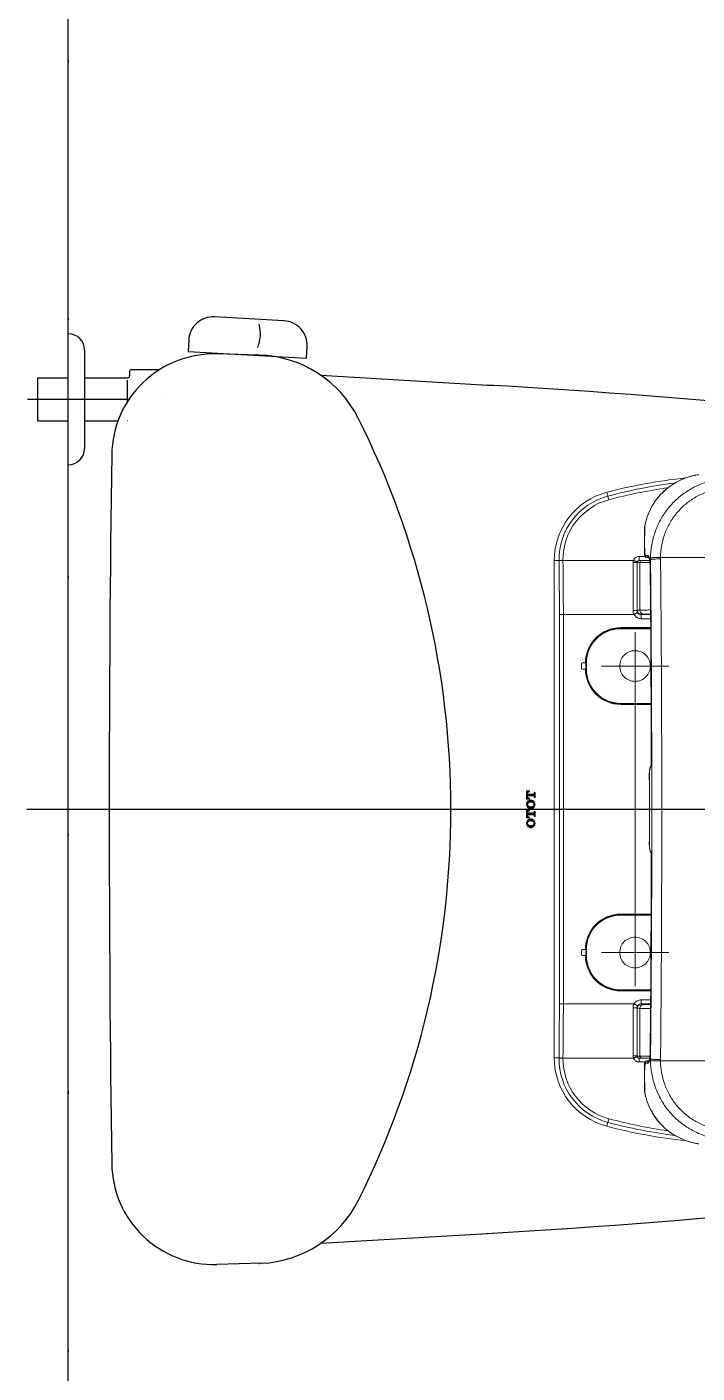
# Model space of a CAD drawing. Header units: millimetres. Extents: x 98197 to 106565, y 53890 to 60222.
# Drawn here: x 99237.6 to 99270.4, y 55486 to 55551.8 of the extents above; entities that cross this region are included whole.
import ezdxf

# ---------------------------------------------------------------- set-up
doc = ezdxf.new("R2010")
doc.units = ezdxf.units.MM
doc.header["$LTSCALE"] = 50
doc.header["$MEASUREMENT"] = 0
for name, pattern in [('CENTER', [2, 1.25, -0.25, 0.25, -0.25]), ('DOT', [0.25, 0, -0.25]), ('HIDDEN', [0.375, 0.25, -0.125])]:
    doc.linetypes.add(name, pattern=pattern)
doc.layers.get('0').update_dxf_attribs({"color": 8, "linetype": 'CONTINUOUS'})
doc.layers.add('00', color=7, linetype='DOT')

msp = doc.modelspace()

# ---------------------------------------------------------------- linework, layer by layer
for p, q in [((99239.654, 55390.566), (99239.654, 55600.566)), ((99239.654, 55489.299), (99239.654, 55540.279)), ((99240.454, 55536.002), (99240.454, 55531.202)), ((99248.971, 55535.76), (99246.909, 55535.814)), ((99248.971, 55535.76), (99246.909, 55535.814)), ((99248.971, 55535.76), (99246.909, 55535.814)), ((99242.754, 55535.052), (99244.121, 55535.052)), ((99238.154, 55534.652), (99238.154, 55532.552)), ((99238.154, 55534.652), (99239.654, 55534.652)), ((99240.454, 55534.652), (99242.554, 55534.652)), ((99242.554, 55533.492), (99242.554, 55534.535)), ((99242.654, 55534.952), (99242.654, 55534.752)), ((99251.994, 55534.778), (99260.426, 55534.281)), ((99237.654, 55533.602), (99242.626, 55533.602)), ((99244.154, 55533.602), (99244.154, 55533.602)), ((99244.154, 55533.602), (99244.154, 55533.602)), ((99244.154, 55533.602), (99244.154, 55533.602)), ((99244.154, 55533.602), (99244.154, 55533.602)), ((99244.154, 55533.602), (99244.154, 55533.602)), ((99244.154, 55533.602), (99244.154, 55533.602)), ((99238.154, 55532.552), (99239.654, 55532.552)), ((99240.454, 55532.552), (99242.089, 55532.552)), ((99237.633, 55513.566), (99315.854, 55513.566)), ((99251.995, 55492.355), (99260.426, 55492.852)), ((99249.09, 55491.377), (99246.909, 55491.318))]:
    msp.add_line(p, q)
at = {"lineweight": 13}
for p, q in [((99270.367, 55529.902), (99270.457, 55529.916)), ((99266.023, 55528.867), (99265.973, 55529.057)), ((99269.229, 55529.462), (99269.268, 55529.486)), ((99269.304, 55529.51), (99269.265, 55529.505)), ((99269.268, 55529.485), (99269.268, 55529.486)), ((99269.304, 55529.508), (99269.349, 55529.534)), ((99269.305, 55529.507), (99269.304, 55529.508)), ((99267.819, 55527.252), (99267.824, 55527.33)), ((99267.819, 55527.253), (99267.819, 55527.238)), ((99267.819, 55527.238), (99267.819, 55525.966)), ((99267.825, 55527.105), (99267.826, 55527.188)), ((99267.826, 55527.253), (99267.826, 55527.27)), ((99267.826, 55527.239), (99267.826, 55527.253)), ((99267.826, 55527.188), (99267.826, 55527.239)), ((99267.822, 55526.48), (99267.823, 55526.575)), ((99267.822, 55526.467), (99267.822, 55526.48)), ((99267.554, 55525.917), (99267.833, 55525.917)), ((99267.554, 55525.917), (99267.554, 55525.726)), ((99267.819, 55525.966), (99267.849, 55525.966)), ((99267.95, 55525.969), (99267.85, 55525.968)), ((99267.919, 55525.866), (99268.036, 55525.866)), ((99267.98, 55525.969), (99267.95, 55525.969)), ((99268.028, 55525.885), (99268.027, 55525.887)), ((99268.059, 55525.781), (99268.058, 55525.786)), ((99268.105, 55525.777), (99268.111, 55525.773)), ((99268.111, 55525.782), (99268.111, 55525.773)), ((99268.111, 55525.773), (99268.115, 55525.396)), ((99271.389, 55525.866), (99268.599, 55525.866)), ((99268.599, 55525.866), (99268.6, 55525.8)), ((99263.404, 55501.411), (99263.404, 55525.721)), ((99263.639, 55525.721), (99263.404, 55525.721)), ((99263.639, 55525.717), (99263.639, 55525.721)), ((99263.832, 55525.732), (99263.832, 55525.726)), ((99263.832, 55525.726), (99267.275, 55525.726)), ((99267.254, 55523.277), (99267.254, 55525.617)), ((99268.08, 55525.626), (99267.454, 55525.626)), ((99267.454, 55523.278), (99267.454, 55525.626)), ((99267.463, 55525.626), (99267.463, 55523.294)), ((99268.068, 55525.726), (99267.554, 55525.726)), ((99267.59, 55523.3), (99267.59, 55525.626)), ((99268.077, 55525.659), (99268.072, 55525.704)), ((99267.354, 55522.216), (99267.354, 55504.917)), ((99265.714, 55520.566), (99269.013, 55520.566)), ((99265.714, 55506.566), (99269.013, 55506.566))]:
    msp.add_line(p, q, dxfattribs=at)
at = {"lineweight": 13, "ltscale": 0.3}
for p, q in [((99267.309, 55523.076), (99267.482, 55523.177)), ((99267.463, 55523.294), (99267.59, 55523.3)), ((99267.966, 55523.303), (99267.909, 55523.303)), ((99268.025, 55523.304), (99267.966, 55523.303)), ((99268.111, 55523.304), (99268.025, 55523.304)), ((99263.657, 55504.056), (99263.657, 55523.076)), ((99267.309, 55523.076), (99263.657, 55523.076)), ((99263.85, 55523.076), (99263.85, 55504.056)), ((99267.654, 55523.093), (99267.654, 55522.878)), ((99267.654, 55523.078), (99268.113, 55523.078)), ((99268.114, 55522.878), (99267.654, 55522.878)), ((99267.66, 55523.094), (99267.787, 55523.1)), ((99268.054, 55522.441), (99266.654, 55522.441)), ((99266.654, 55522.421), (99268.054, 55522.421)), ((99266.654, 55522.421), (99266.654, 55522.391)), ((99268.054, 55522.391), (99266.654, 55522.391)), ((99268.054, 55522.391), (99268.054, 55522.421)), ((99264.729, 55520.466), (99264.729, 55520.666)), ((99264.779, 55520.716), (99264.929, 55520.716)), ((99264.949, 55520.716), (99264.949, 55520.416)), ((99264.979, 55520.716), (99264.949, 55520.716)), ((99264.979, 55520.716), (99264.979, 55520.416)), ((99264.929, 55520.416), (99264.779, 55520.416)), ((99264.949, 55520.416), (99264.979, 55520.416)), ((99266.654, 55518.741), (99268.054, 55518.741)), ((99266.654, 55518.741), (99266.654, 55518.711)), ((99266.654, 55518.711), (99268.054, 55518.711)), ((99266.654, 55518.691), (99268.054, 55518.691)), ((99268.054, 55518.711), (99268.054, 55518.741)), ((99268.091, 55515.575), (99268.126, 55515.648)), ((99268.095, 55515.61), (99268.099, 55515.62)), ((99268.134, 55515.692), (99268.099, 55515.619)), ((99268.134, 55515.692), (99268.133, 55515.691)), ((99268.145, 55515.757), (99268.146, 55515.768)), ((99268.148, 55515.813), (99268.148, 55515.835)), ((99268.171, 55515.836), (99268.171, 55515.768)), ((99268.171, 55515.768), (99268.171, 55515.692)), ((99268.171, 55515.692), (99268.172, 55515.619)), ((99268.053, 55514.328), (99268.053, 55514.753)), ((99268.053, 55513.903), (99268.053, 55514.328)), ((99268.053, 55513.443), (99268.053, 55513.903)), ((99268.053, 55513.566), (99268.055, 55513.566)), ((99268.053, 55513.017), (99268.053, 55513.443)), ((99268.173, 55513.566), (99268.66, 55513.566)), ((99268.053, 55512.592), (99268.053, 55513.017)), ((99268.052, 55511.838), (99268.053, 55512.167)), ((99268.053, 55512.167), (99268.053, 55512.592)), ((99268.126, 55511.485), (99268.091, 55511.558)), ((99268.134, 55511.441), (99268.099, 55511.514)), ((99268.136, 55511.435), (99268.134, 55511.439)), ((99268.137, 55511.428), (99268.136, 55511.435)), ((99268.172, 55511.514), (99268.171, 55511.441)), ((99268.171, 55511.441), (99268.171, 55511.364)), ((99268.171, 55511.364), (99268.171, 55511.297)), ((99268.054, 55508.441), (99266.654, 55508.441)), ((99266.654, 55508.421), (99268.054, 55508.421)), ((99266.654, 55508.421), (99266.654, 55508.391)), ((99268.054, 55508.391), (99266.654, 55508.391)), ((99268.054, 55508.391), (99268.054, 55508.421)), ((99264.779, 55506.716), (99264.929, 55506.716)), ((99264.949, 55506.716), (99264.949, 55506.416)), ((99264.979, 55506.716), (99264.949, 55506.716)), ((99264.979, 55506.716), (99264.979, 55506.416)), ((99264.729, 55506.466), (99264.729, 55506.666)), ((99264.929, 55506.416), (99264.779, 55506.416)), ((99264.949, 55506.416), (99264.979, 55506.416)), ((99266.654, 55504.741), (99268.054, 55504.741)), ((99266.654, 55504.741), (99266.654, 55504.711)), ((99266.654, 55504.711), (99268.054, 55504.711)), ((99268.054, 55504.711), (99268.054, 55504.741)), ((99263.657, 55504.056), (99267.309, 55504.056)), ((99266.654, 55504.691), (99268.054, 55504.691)), ((99267.482, 55503.956), (99267.309, 55504.056)), ((99267.654, 55504.255), (99268.114, 55504.255)), ((99267.654, 55504.255), (99267.654, 55504.039)), ((99268.113, 55504.055), (99267.654, 55504.055)), ((99267.254, 55501.516), (99267.254, 55503.855)), ((99267.454, 55503.855), (99267.454, 55501.506)), ((99267.59, 55503.832), (99267.463, 55503.839)), ((99267.463, 55503.839), (99267.463, 55501.506)), ((99267.59, 55501.506), (99267.59, 55503.832)), ((99267.787, 55504.032), (99267.66, 55504.039)), ((99267.909, 55503.829), (99267.966, 55503.829)), ((99267.966, 55503.829), (99268.025, 55503.829)), ((99268.025, 55503.829), (99268.111, 55503.829)), ((99263.639, 55501.411), (99263.639, 55501.416)), ((99267.454, 55501.506), (99268.08, 55501.506)), ((99268.065, 55501.388), (99268.072, 55501.429)), ((99268.072, 55501.429), (99268.077, 55501.474)), ((99268.115, 55501.737), (99268.111, 55501.359)), ((99263.404, 55501.411), (99263.639, 55501.411)), ((99263.832, 55501.406), (99263.832, 55501.401)), ((99267.275, 55501.406), (99263.832, 55501.406)), ((99267.554, 55501.406), (99268.068, 55501.406)), ((99267.554, 55501.406), (99267.554, 55501.216)), ((99267.833, 55501.216), (99267.554, 55501.216)), ((99267.849, 55501.166), (99267.819, 55501.166)), ((99267.819, 55499.894), (99267.819, 55501.166)), ((99267.85, 55501.165), (99267.951, 55501.164)), ((99268.036, 55501.266), (99267.919, 55501.266)), ((99267.95, 55501.164), (99267.98, 55501.163)), ((99268.053, 55501.326), (99268.058, 55501.347)), ((99268.063, 55501.33), (99268.057, 55501.327)), ((99268.058, 55501.347), (99268.059, 55501.352)), ((99268.059, 55501.352), (99268.065, 55501.388)), ((99268.112, 55501.292), (99268.112, 55501.283)), ((99268.6, 55501.333), (99268.599, 55501.266)), ((99271.389, 55501.266), (99268.599, 55501.266)), ((99267.823, 55500.558), (99267.822, 55500.652)), ((99267.819, 55499.894), (99267.819, 55499.88)), ((99267.824, 55499.801), (99267.819, 55499.88)), ((99267.826, 55499.945), (99267.825, 55500.028)), ((99267.826, 55499.88), (99267.826, 55499.945)), ((99267.826, 55499.863), (99267.826, 55499.88)), ((99265.973, 55498.076), (99266.023, 55498.265)), ((99269.268, 55497.647), (99269.229, 55497.67)), ((99269.265, 55497.628), (99269.304, 55497.623)), ((99269.268, 55497.647), (99269.268, 55497.648)), ((99269.304, 55497.625), (99269.305, 55497.626)), ((99269.349, 55497.599), (99269.304, 55497.625)), ((99270.457, 55497.216), (99270.367, 55497.231))]:
    msp.add_line(p, q, dxfattribs=at)
at = {"linetype": 'CENTER', "lineweight": 13}
for p, q in [((99267.354, 55522.166), (99267.354, 55518.966)), ((99265.754, 55520.566), (99268.954, 55520.566)), ((99265.754, 55506.566), (99268.954, 55506.566))]:
    msp.add_line(p, q, dxfattribs=at)
at = {"linetype": 'ByBlock', "lineweight": 0}
for p, q in [((99262.054, 55514.466), (99262.054, 55514.064)), ((99262.054, 55514.466), (99262.2, 55514.466)), ((99262.134, 55514.466), (99262.054, 55514.387)), ((99262.06, 55514.466), (99262.054, 55514.46)), ((99262.103, 55514.362), (99262.054, 55514.313)), ((99262.126, 55514.311), (99262.054, 55514.239)), ((99262.101, 55514.212), (99262.054, 55514.166)), ((99262.111, 55514.149), (99262.054, 55514.092)), ((99262.2, 55514.064), (99262.054, 55514.064)), ((99262.191, 55514.009), (99262.069, 55513.886)), ((99262.15, 55514.115), (99262.1, 55514.064)), ((99262.101, 55514.345), (99262.101, 55514.311)), ((99262.101, 55514.311), (99262.389, 55514.311)), ((99262.101, 55514.22), (99262.101, 55514.186)), ((99262.101, 55514.22), (99262.389, 55514.22)), ((99262.199, 55514.311), (99262.108, 55514.22)), ((99262.276, 55514.02), (99262.144, 55513.888)), ((99262.2, 55514.459), (99262.16, 55514.419)), ((99262.2, 55514.091), (99262.174, 55514.064)), ((99262.179, 55514.421), (99262.2, 55514.421)), ((99262.2, 55514.11), (99262.179, 55514.11)), ((99262.272, 55514.311), (99262.181, 55514.22)), ((99262.2, 55514.466), (99262.2, 55514.421)), ((99262.2, 55514.11), (99262.2, 55514.064)), ((99262.335, 55514.006), (99262.245, 55513.916)), ((99262.346, 55514.311), (99262.255, 55514.22)), ((99262.382, 55513.979), (99262.314, 55513.911)), ((99262.465, 55514.357), (99262.328, 55514.22)), ((99262.419, 55513.943), (99262.368, 55513.892)), ((99262.4, 55514.313), (99262.389, 55514.311)), ((99262.389, 55514.22), (99262.4, 55514.218)), ((99262.465, 55514.283), (99262.399, 55514.218)), ((99262.41, 55514.319), (99262.4, 55514.313)), ((99262.4, 55514.218), (99262.41, 55514.211)), ((99262.416, 55514.329), (99262.41, 55514.319)), ((99262.41, 55514.211), (99262.416, 55514.202)), ((99262.418, 55514.339), (99262.416, 55514.329)), ((99262.416, 55514.202), (99262.418, 55514.191)), ((99262.418, 55514.388), (99262.465, 55514.388)), ((99262.418, 55514.388), (99262.418, 55514.339)), ((99262.422, 55514.388), (99262.418, 55514.384)), ((99262.465, 55514.21), (99262.418, 55514.163)), ((99262.418, 55514.191), (99262.418, 55514.143)), ((99262.465, 55514.143), (99262.418, 55514.143)), ((99262.465, 55514.388), (99262.465, 55514.143)), ((99262.054, 55513.543), (99262.054, 55513.141)), ((99262.054, 55513.543), (99262.2, 55513.543)), ((99262.094, 55513.543), (99262.054, 55513.503)), ((99262.167, 55513.543), (99262.054, 55513.429)), ((99262.101, 55513.402), (99262.054, 55513.355)), ((99262.16, 55513.387), (99262.054, 55513.282)), ((99262.101, 55513.255), (99262.054, 55513.208)), ((99262.118, 55513.862), (99262.055, 55513.798)), ((99262.105, 55513.774), (99262.065, 55513.734)), ((99262.133, 55513.729), (99262.088, 55513.683)), ((99262.101, 55513.422), (99262.101, 55513.387)), ((99262.101, 55513.387), (99262.389, 55513.387)), ((99262.101, 55513.296), (99262.101, 55513.262)), ((99262.101, 55513.296), (99262.389, 55513.296)), ((99262.18, 55513.703), (99262.12, 55513.642)), ((99262.233, 55513.387), (99262.142, 55513.296)), ((99262.243, 55513.692), (99262.163, 55513.611)), ((99262.179, 55513.498), (99262.2, 55513.498)), ((99262.2, 55513.502), (99262.196, 55513.498)), ((99262.2, 55513.543), (99262.2, 55513.498)), ((99262.306, 55513.387), (99262.215, 55513.296)), ((99262.322, 55513.698), (99262.216, 55513.591)), ((99262.462, 55513.765), (99262.286, 55513.588)), ((99262.379, 55513.387), (99262.288, 55513.296)), ((99262.465, 55513.4), (99262.362, 55513.296)), ((99262.4, 55513.39), (99262.389, 55513.387)), ((99262.389, 55513.296), (99262.4, 55513.294)), ((99262.41, 55513.396), (99262.4, 55513.39)), ((99262.4, 55513.294), (99262.41, 55513.288)), ((99262.446, 55513.896), (99262.405, 55513.855)), ((99262.416, 55513.405), (99262.41, 55513.396)), ((99262.41, 55513.288), (99262.416, 55513.279)), ((99262.418, 55513.416), (99262.416, 55513.405)), ((99262.465, 55513.326), (99262.416, 55513.277)), ((99262.416, 55513.279), (99262.418, 55513.268)), ((99262.462, 55513.839), (99262.418, 55513.794)), ((99262.42, 55513.464), (99262.418, 55513.463)), ((99262.418, 55513.464), (99262.465, 55513.464)), ((99262.418, 55513.464), (99262.418, 55513.416)), ((99262.456, 55513.464), (99262.418, 55513.427)), ((99262.418, 55513.268), (99262.418, 55513.219)), ((99262.448, 55513.714), (99262.445, 55513.712)), ((99262.465, 55513.464), (99262.465, 55513.219)), ((99262.2, 55513.141), (99262.054, 55513.141)), ((99262.235, 55513.095), (99262.057, 55512.916)), ((99262.101, 55512.887), (99262.057, 55512.843)), ((99262.126, 55513.206), (99262.061, 55513.141)), ((99262.115, 55512.827), (99262.074, 55512.786)), ((99262.152, 55512.791), (99262.101, 55512.74)), ((99262.179, 55513.186), (99262.134, 55513.141)), ((99262.207, 55512.773), (99262.138, 55512.703)), ((99262.2, 55513.186), (99262.179, 55513.186)), ((99262.276, 55512.768), (99262.186, 55512.677)), ((99262.2, 55513.186), (99262.2, 55513.141)), ((99262.305, 55513.092), (99262.2, 55512.986)), ((99262.243, 55513.097), (99262.242, 55513.095)), ((99262.386, 55512.805), (99262.246, 55512.664)), ((99262.358, 55513.071), (99262.279, 55512.992)), ((99262.449, 55512.794), (99262.331, 55512.676)), ((99262.4, 55513.04), (99262.34, 55512.98)), ((99262.432, 55512.999), (99262.388, 55512.954)), ((99262.465, 55512.884), (99262.392, 55512.811)), ((99262.455, 55512.948), (99262.415, 55512.907)), ((99262.465, 55513.219), (99262.418, 55513.219)), ((99262.465, 55513.252), (99262.432, 55513.219))]:
    msp.add_line(p, q, dxfattribs=at)
msp.add_lwpolyline([(99250.197, 55537.436), (99246.805, 55537.629, 0.414214), (99245.539, 55536.499), (99245.507, 55535.937), (99251.295, 55535.608), (99251.327, 55536.17, 0.414214)], format="xyb", close=True)
at = {"lineweight": 13}
for points in [[(99269.349, 55529.534), (99269.47, 55529.599), (99269.592, 55529.658), (99269.712, 55529.71), (99269.831, 55529.757), (99269.947, 55529.797), (99270.059, 55529.831), (99270.167, 55529.86), (99270.27, 55529.883), (99270.367, 55529.902)], [(99267.824, 55527.33), (99267.835, 55527.42), (99267.853, 55527.519), (99267.877, 55527.624), (99267.908, 55527.736), (99267.945, 55527.853), (99267.991, 55527.976), (99268.044, 55528.103), (99268.107, 55528.235), (99268.18, 55528.372), (99268.264, 55528.51), (99268.359, 55528.65), (99268.466, 55528.79), (99268.582, 55528.924), (99268.707, 55529.053), (99268.839, 55529.175), (99268.972, 55529.283), (99269.102, 55529.378), (99269.229, 55529.462)], [(99269.267, 55529.486), (99269.28, 55529.493), (99269.292, 55529.5), (99269.304, 55529.508)], [(99268.039, 55525.858), (99268.035, 55525.869), (99268.031, 55525.878), (99268.028, 55525.885)], [(99268.048, 55525.827), (99268.043, 55525.843), (99268.039, 55525.858)], [(99268.058, 55525.786), (99268.053, 55525.807), (99268.048, 55525.827)], [(99268.072, 55525.704), (99268.065, 55525.744), (99268.059, 55525.781)], [(99268.092, 55525.396), (99268.091, 55525.455), (99268.089, 55525.509), (99268.086, 55525.561), (99268.082, 55525.612), (99268.077, 55525.659)], [(99268.148, 55515.835), (99268.146, 55516.822), (99268.143, 55517.905), (99268.138, 55518.989), (99268.133, 55520.072), (99268.126, 55521.155), (99268.119, 55522.237), (99268.111, 55523.32), (99268.102, 55524.402), (99268.092, 55525.396)]]:
    msp.add_lwpolyline(points, dxfattribs=at)
at = {"lineweight": 13, "ltscale": 0.3}
for points in [[(99268.052, 55515.294), (99268.052, 55515.324), (99268.054, 55515.362), (99268.055, 55515.398), (99268.058, 55515.432)], [(99268.053, 55514.753), (99268.052, 55515.179), (99268.052, 55515.294)], [(99268.058, 55515.432), (99268.061, 55515.464), (99268.065, 55515.494), (99268.07, 55515.522)], [(99268.07, 55515.522), (99268.075, 55515.547), (99268.081, 55515.57), (99268.087, 55515.591), (99268.095, 55515.61)], [(99268.133, 55515.691), (99268.134, 55515.692), (99268.135, 55515.695), (99268.136, 55515.7), (99268.138, 55515.706)], [(99268.138, 55515.706), (99268.139, 55515.714), (99268.141, 55515.723), (99268.142, 55515.733), (99268.144, 55515.744), (99268.145, 55515.757)], [(99268.146, 55515.768), (99268.146, 55515.771), (99268.147, 55515.792), (99268.148, 55515.813)], [(99268.058, 55511.701), (99268.055, 55511.735), (99268.054, 55511.771), (99268.052, 55511.808), (99268.052, 55511.838)], [(99268.07, 55511.611), (99268.065, 55511.638), (99268.061, 55511.668), (99268.058, 55511.701)], [(99268.099, 55511.513), (99268.095, 55511.522), (99268.087, 55511.542), (99268.081, 55511.563), (99268.075, 55511.586), (99268.07, 55511.611)], [(99268.092, 55501.737), (99268.102, 55502.73), (99268.111, 55503.813), (99268.119, 55504.895), (99268.126, 55505.978), (99268.133, 55507.061), (99268.138, 55508.144), (99268.143, 55509.227), (99268.146, 55510.311), (99268.148, 55511.297)], [(99268.134, 55511.439), (99268.134, 55511.44), (99268.134, 55511.442), (99268.134, 55511.442)], [(99268.146, 55511.364), (99268.144, 55511.381), (99268.143, 55511.396), (99268.141, 55511.408), (99268.139, 55511.419), (99268.137, 55511.428)], [(99268.148, 55511.297), (99268.148, 55511.32), (99268.147, 55511.341), (99268.146, 55511.362), (99268.146, 55511.364)], [(99268.077, 55501.474), (99268.082, 55501.521), (99268.086, 55501.571), (99268.089, 55501.624), (99268.091, 55501.678), (99268.092, 55501.737)], [(99268.029, 55501.247), (99268.028, 55501.247), (99268.026, 55501.244), (99268.026, 55501.245), (99268.029, 55501.249), (99268.031, 55501.255), (99268.035, 55501.264), (99268.039, 55501.276), (99268.044, 55501.29), (99268.048, 55501.307), (99268.053, 55501.326)], [(99269.229, 55497.67), (99269.103, 55497.754), (99268.973, 55497.848), (99268.841, 55497.956), (99268.709, 55498.077), (99268.585, 55498.206), (99268.469, 55498.339), (99268.362, 55498.479), (99268.267, 55498.618), (99268.183, 55498.756), (99268.11, 55498.892), (99268.047, 55499.024), (99267.993, 55499.151), (99267.947, 55499.274), (99267.909, 55499.392), (99267.878, 55499.504), (99267.854, 55499.61), (99267.836, 55499.71), (99267.824, 55499.801)], [(99269.304, 55497.625), (99269.292, 55497.632), (99269.28, 55497.64), (99269.268, 55497.647)], [(99270.367, 55497.231), (99270.27, 55497.25), (99270.167, 55497.273), (99270.059, 55497.302), (99269.947, 55497.336), (99269.831, 55497.376), (99269.712, 55497.422), (99269.592, 55497.475), (99269.47, 55497.534), (99269.349, 55497.599)]]:
    msp.add_lwpolyline(points, dxfattribs=at)
at = {"linetype": 'HIDDEN', "lineweight": 0, "ltscale": 30}
for centre in [(99267.354, 55520.566), (99267.354, 55506.566)]:
    msp.add_circle(centre, 0.75, dxfattribs=at)
for centre, radius, start, end in [((99239.654, 55536.002), 0.8, 0, 90), ((99246.778, 55530.816), 5, 88.49365, 179.17981), ((99248.823, 55530.162), 5.6, 26.65007, 88.49365), ((99242.754, 55534.952), 0.1, 90, 180), ((99242.554, 55534.752), 0.1, 270, 0), ((99236.879, 55134.974), 400, 82.06643, 86.67009), ((99242.554, 55532.452), 0.1, 81.48261, 90), ((99215.759, 55513.568), 42.595, 0.00528, 26.65079), ((99239.654, 55531.202), 0.8, 270, 0), ((100451.715, 55513.566), 1210.061, 179.179806, 180.820187), ((99215.721, 55513.552), 42.633, 333.39837, 0.02679), ((99246.778, 55496.317), 5, 180.82019, 271.50635), ((99246.778, 55496.317), 5, 180.82019, 271.50635), ((99246.778, 55496.317), 5, 180.82019, 271.50635), ((99236.879, 55892.158), 400, 273.32991, 278.1298), ((99248.814, 55497.004), 5.634, 272.80728, 333.17151), ((99248.806, 55497.027), 5.656, 271.66448, 271.91596), ((99248.806, 55497.027), 5.656, 271.66448, 271.91596), ((99248.806, 55497.027), 5.656, 271.66448, 271.91596)]:
    msp.add_arc(centre, radius, start, end)
at = {"lineweight": 13}
for centre, radius, start, end in [((99272.359, 55504.886), 25, 95.79983, 104.8004), ((99270.826, 55527.297), 2.645, 97.83396, 99.57956), ((99266.854, 55525.721), 3.45, 104.8004, 180), ((99272.359, 55505.211), 24.491, 97.25794, 104.99392), ((99272.359, 55505.221), 24.297, 98.02709, 104.99549), ((99271.35, 55526.037), 4.028, 120.52325, 121.12794), ((99266.854, 55525.761), 3.216, 104.98576, 180.70992), ((99266.854, 55525.771), 3.022, 104.99734, 180.74782), ((99268.542, 55527.236), 0.723, 177.39099, 178.71589), ((99469.034, 55525.786), 201.213, 179.62457, 179.77536), ((99272.024, 55526.468), 4.205, 180.01395, 185.31428), ((99272.326, 55526.466), 4.504, 179.98471, 181.25319), ((99267.919, 55525.966), 0.1, 180, 270), ((99272.403, 55526.469), 4.581, 181.26418, 184.835), ((99272.21, 55526.483), 4.392, 185.2816, 186.75675), ((99272.476, 55526.474), 4.654, 184.82453, 185.53435), ((99272.48, 55526.474), 4.658, 185.53432, 186.24556), ((99268.082, 55525.966), 0.102, 178.34454, 194.74308), ((99268.082, 55525.966), 0.102, 194.76442, 210.50163), ((99266.843, 55525.556), 1.24, 11.62941, 13.21115), ((99266.346, 55522.892), 3.379, 58.61717, 59.56813), ((99266.872, 55525.563), 1.21, 10.64289, 11.58607), ((99272.145, 55525.798), 4.034, 179.27519, 180.23443), ((98029.245, 55513.572), 1239.415, 359.999718, 0.565246), ((99063.407, 55523.079), 200.25, 359.99919, 0.75462), ((99061.525, 55523.077), 202.325, 359.99994, 0.7504), ((99267.554, 55525.626), 0.1, 90, 180), ((98059.547, 55513.57), 1208.605, 0.107408, 0.560671), ((98064.644, 55513.572), 1203.529, 0.107753, 0.5629)]:
    msp.add_arc(centre, radius, start, end, dxfattribs=at)
at = {"lineweight": 13, "ltscale": 0.3}
for centre, radius, start, end in [((99267.652, 55523.277), 0.397, 180.0074, 210.38796), ((99267.653, 55523.293), 0.198, 180.00767, 184.43275), ((99267.655, 55523.278), 0.201, 180.04452, 196.7805), ((99267.654, 55523.293), 0.2, 184.39255, 269.99977), ((99267.655, 55523.278), 0.201, 196.8496, 210.26342), ((99267.654, 55523.278), 0.2, 210.28548, 250.09415), ((99266.654, 55520.716), 1.725, 90, 180), ((99266.654, 55520.716), 1.705, 90, 180), ((99266.654, 55520.716), 1.675, 90, 180), ((99268.054, 55520.716), 1.725, 87.88337, 90), ((99268.054, 55520.716), 1.705, 87.86282, 90), ((99268.054, 55520.716), 1.675, 87.81542, 90), ((99264.779, 55520.666), 0.05, 90, 180), ((99264.779, 55520.466), 0.05, 180, 270), ((99266.654, 55520.416), 1.725, 180, 270), ((99266.654, 55520.416), 1.705, 180, 270), ((99266.654, 55520.416), 1.675, 180, 270), ((99268.054, 55520.416), 1.675, 270, 272.90537), ((99268.054, 55520.416), 1.705, 270, 272.8579), ((99268.054, 55520.416), 1.725, 270, 272.8357), ((99267.282, 55515.826), 0.867, 355.68592, 356.17673), ((98035.107, 55513.531), 1233.553, 359.433411, 0.001625), ((98060.299, 55513.558), 1207.853, 359.439188, 359.892733), ((98063.914, 55513.565), 1204.26, 359.437238, 359.892109), ((99268.208, 55511.477), 0.0827, 200.46087, 205.70743), ((99267.341, 55511.31), 0.809, 4.35946, 5.53837), ((99267.113, 55511.299), 1.037, 359.9088, 0.37856), ((99266.654, 55506.716), 1.725, 90, 180), ((99266.654, 55506.716), 1.705, 90, 180), ((99266.654, 55506.716), 1.675, 90, 180), ((99268.054, 55506.716), 1.725, 87.1643, 90), ((99268.054, 55506.716), 1.705, 87.1421, 90), ((99268.054, 55506.716), 1.675, 87.09463, 90), ((99264.779, 55506.666), 0.05, 90, 180), ((99264.779, 55506.466), 0.05, 180, 270), ((99266.654, 55506.416), 1.725, 180, 270), ((99266.654, 55506.416), 1.705, 180, 270), ((99266.654, 55506.416), 1.675, 180, 270), ((99268.054, 55506.416), 1.675, 270, 272.18458), ((99268.054, 55506.416), 1.705, 270, 272.13718), ((99063.042, 55504.056), 200.614, 359.24606, 0.00013), ((99061.638, 55504.055), 202.212, 359.24939, 0.00027), ((99267.652, 55503.855), 0.397, 149.61204, 179.9926), ((99268.054, 55506.416), 1.725, 270, 272.11664), ((99267.285, 55477.998), 25.857, 89.68293, 90.06861), ((99267.654, 55503.855), 0.2, 176.62797, 179.9976), ((99267.653, 55503.839), 0.199, 173.92002, 179.9867), ((99267.656, 55503.839), 0.202, 167.99597, 173.92596), ((99267.655, 55503.855), 0.201, 173.27325, 176.62899), ((99267.655, 55503.855), 0.2, 163.18473, 173.26452), ((99267.654, 55503.839), 0.2, 89.99625, 167.97999), ((99267.478, 55504.292), 0.454, 267.8766, 268.11795), ((99267.655, 55503.854), 0.201, 149.73658, 163.1504), ((99267.654, 55503.855), 0.2, 109.90585, 149.71452), ((99267.554, 55501.506), 0.1, 180, 270), ((99266.854, 55501.411), 3.45, 180, 255.1996), ((99266.854, 55501.372), 3.216, 179.29008, 255.01424), ((99266.854, 55501.362), 3.022, 179.25218, 255.00266), ((99267.919, 55501.166), 0.1, 90, 180), ((99272.082, 55500.662), 4.263, 173.96433, 179.95112), ((99272.33, 55500.667), 4.508, 178.74712, 179.46595), ((99272.403, 55500.664), 4.581, 175.165, 178.73582), ((99272.478, 55500.659), 4.656, 173.75427, 175.17529), ((99272.235, 55500.647), 4.417, 173.2453, 173.98025), ((99266.914, 55501.561), 1.167, 346.73956, 348.41989), ((99266.341, 55504.248), 3.388, 300.55128, 301.50103), ((99272.146, 55501.334), 4.034, 179.64566, 180.6049), ((99272.319, 55500.667), 4.497, 179.46592, 180.18409), ((99473.208, 55501.368), 205.387, 180.22617, 180.37389), ((99268.588, 55499.898), 0.769, 181.3478, 183.77482), ((99272.359, 55521.924), 24.492, 255.00629, 262.74211), ((99272.359, 55521.912), 24.297, 255.00451, 261.97314), ((99272.359, 55522.246), 25, 255.1996, 264.20021), ((99271.35, 55501.095), 4.028, 238.87206, 239.47675), ((99270.818, 55499.786), 2.593, 260.40309, 262.18324)]:
    msp.add_arc(centre, radius, start, end, dxfattribs=at)
at = {"linetype": 'ByBlock', "lineweight": 0, "extrusion": (0, 0, -1)}
for centre, major_axis, start_param, end_param in [((99262.299, 55513.807), (-0.245, 0), 0.282529, 0.577753), ((99262.262, 55513.83), (-0.201, 0), 0.577219, 0.905012), ((99262.182, 55514.345), (0.0813, 0), 3.142728, 3.449912), ((99262.182, 55514.186), (-0.0814, 0), 5.974897, 6.282079), ((99262.181, 55514.346), (-0.0802, 0), 0.308523, 0.619235), ((99262.181, 55514.185), (-0.0802, 0), 5.663982, 5.974694), ((99262.18, 55514.346), (0.0789, 0), 3.760756, 4.074837), ((99262.18, 55514.185), (-0.0789, 0), 5.349967, 5.664053), ((99262.179, 55514.347), (0.0776, 0), 4.074897, 4.392419), ((99262.179, 55514.184), (-0.0776, 0), 5.032375, 5.349908), ((99262.26, 55513.832), (0.197, 0), 4.046639, 4.378158), ((99262.179, 55514.348), (0.0768, 0), 4.392593, 4.712279), ((99262.179, 55514.183), (0.0768, 0), 1.570906, 1.890608), ((99262.26, 55513.668), (0.26, 0), 4.360066, 4.712425), ((99262.26, 55513.834), (0.195, 0), 4.378352, 4.712317), ((99262.26, 55513.834), (-0.195, 0), 1.570974, 1.904939), ((99262.26, 55513.668), (-0.26, 0), 1.570966, 1.922907), ((99262.259, 55513.832), (-0.197, 0), 1.905132, 2.23665), ((99262.256, 55513.829), (0.202, 0), 5.37875, 5.704657), ((99262.219, 55513.806), (0.246, 0), 5.706765, 6.000292), ((99262.302, 55513.806), (0.248, 0), 3.131721, 3.424174), ((99262.302, 55513.801), (0.248, 0), 2.859012, 3.151464), ((99262.299, 55513.8), (-0.245, 0), 5.705432, 6.000656), ((99262.262, 55513.778), (0.201, 0), 2.236607, 2.56424), ((99262.21, 55513.805), (0.109, 0), 3.126176, 3.429339), ((99262.21, 55513.802), (0.109, 0), 2.853823, 3.156982), ((99262.182, 55513.422), (-0.0813, 0), 0.001107, 0.308297), ((99262.182, 55513.262), (-0.0813, 0), 5.975056, 6.282293), ((99262.181, 55513.422), (-0.0802, 0), 0.3085, 0.619218), ((99262.208, 55513.806), (-0.107, 0), 0.288038, 0.594915), ((99262.208, 55513.802), (-0.107, 0), 5.688259, 5.995127), ((99262.18, 55513.423), (0.0789, 0), 3.760739, 4.074825), ((99262.207, 55513.807), (0.106, 0), 3.73643, 4.046548), ((99262.207, 55513.801), (0.106, 0), 2.236634, 2.546744), ((99262.179, 55513.424), (0.0776, 0), 4.074885, 4.392413), ((99262.26, 55513.775), (0.197, 0), 1.905021, 2.236533), ((99262.206, 55513.808), (0.104, 0), 4.046665, 4.359926), ((99262.206, 55513.799), (-0.104, 0), 5.064861, 5.378108), ((99262.179, 55513.424), (0.0768, 0), 4.392587, 4.712279), ((99262.26, 55513.939), (-0.26, 0), 4.712376, 5.064639), ((99262.26, 55513.773), (0.195, 0), 1.570869, 1.904827), ((99262.26, 55513.94), (-0.261, 0), 4.360351, 4.712196), ((99262.26, 55513.773), (0.195, 0), 1.236661, 1.570618), ((99262.259, 55513.775), (-0.197, 0), 4.046548, 4.37806), ((99262.313, 55513.808), (0.104, 0), 5.064474, 5.378149), ((99262.313, 55513.799), (0.104, 0), 0.905041, 1.218702), ((99262.312, 55513.807), (0.106, 0), 5.378167, 5.688308), ((99262.312, 55513.801), (0.106, 0), 0.594889, 0.905021), ((99262.256, 55513.778), (-0.202, 0), 3.720255, 4.046002), ((99262.311, 55513.806), (0.107, 0), 5.688229, 5.995128), ((99262.311, 55513.802), (-0.107, 0), 3.429671, 3.73656), ((99262.31, 55513.805), (0.109, 0), 5.995138, 6.299441), ((99262.31, 55513.802), (-0.109, 0), 3.125364, 3.429663), ((99262.219, 55513.801), (0.246, 0), 0.282893, 0.576421), ((99262.217, 55513.806), (-0.248, 0), 2.859191, 3.15108), ((99262.217, 55513.801), (-0.248, 0), 3.132105, 3.423994), ((99262.302, 55512.882), (0.248, 0), 3.131738, 3.424184), ((99262.302, 55512.878), (0.248, 0), 2.859057, 3.15154), ((99262.299, 55512.883), (-0.245, 0), 0.282539, 0.577753), ((99262.299, 55512.877), (0.245, 0), 2.563839, 2.859106), ((99262.262, 55512.906), (0.201, 0), 3.718812, 4.046604), ((99262.262, 55512.854), (0.201, 0), 2.236602, 2.564209), ((99262.21, 55512.882), (-0.109, 0), 6.267838, 6.571024), ((99262.21, 55512.878), (0.109, 0), 2.853869, 3.157026), ((99262.181, 55513.262), (-0.0802, 0), 5.664091, 5.974853), ((99262.208, 55512.882), (-0.107, 0), 0.288126, 0.594999), ((99262.208, 55512.878), (-0.107, 0), 5.688291, 5.99517), ((99262.18, 55513.261), (-0.0789, 0), 5.350033, 5.664162), ((99262.207, 55512.883), (-0.106, 0), 0.594921, 0.90502), ((99262.207, 55512.877), (0.106, 0), 2.236653, 2.546777), ((99262.179, 55513.26), (0.0776, 0), 1.890812, 2.208381), ((99262.26, 55512.909), (0.197, 0), 4.046639, 4.378158), ((99262.26, 55512.851), (-0.197, 0), 5.046607, 5.378115), ((99262.206, 55512.884), (0.104, 0), 4.046713, 4.360002), ((99262.206, 55512.876), (0.104, 0), 1.923278, 2.236533), ((99262.179, 55513.259), (-0.0768, 0), 4.712499, 5.032231), ((99262.26, 55512.744), (-0.26, 0), 1.218618, 1.570788), ((99262.26, 55513.016), (0.261, 0), 1.571037, 1.922241), ((99262.26, 55512.91), (0.195, 0), 4.378352, 4.712317), ((99262.26, 55512.849), (0.195, 0), 1.570869, 1.90482), ((99262.26, 55512.91), (-0.195, 0), 1.570974, 1.904939), ((99262.26, 55512.744), (-0.261, 0), 1.571011, 1.922762), ((99262.259, 55513.017), (0.261, 0), 1.219564, 1.570349), ((99262.26, 55512.849), (-0.195, 0), 4.37826, 4.712211), ((99262.259, 55512.909), (0.197, 0), 5.046725, 5.378243), ((99262.259, 55512.851), (0.197, 0), 0.904966, 1.236474), ((99262.313, 55512.884), (0.104, 0), 5.064399, 5.378101), ((99262.313, 55512.876), (0.104, 0), 0.905024, 1.218692), ((99262.312, 55512.883), (-0.106, 0), 2.23651, 2.546631), ((99262.312, 55512.877), (-0.106, 0), 3.736449, 4.046594), ((99262.256, 55512.905), (-0.202, 0), 2.237158, 2.563065), ((99262.256, 55512.855), (-0.202, 0), 3.720285, 4.046006), ((99262.311, 55512.882), (-0.107, 0), 2.546553, 2.853448), ((99262.311, 55512.878), (-0.107, 0), 3.429628, 3.736528), ((99262.31, 55512.882), (0.109, 0), 5.995046, 6.299372), ((99262.31, 55512.878), (0.109, 0), 6.266912, 6.57121), ((99262.219, 55512.883), (0.246, 0), 5.706765, 6.000283), ((99262.219, 55512.877), (-0.246, 0), 3.424443, 3.718013), ((99262.217, 55512.882), (0.248, 0), 6.000774, 6.292656), ((99262.217, 55512.878), (-0.248, 0), 3.132029, 3.423949)]:
    msp.add_ellipse(centre, major_axis=major_axis, ratio=0.955025, start_param=start_param, end_param=end_param, dxfattribs=at)
msp.add_spline([(99248.913, 55536.128), (99249.042, 55536.671), (99248.991, 55537.265)], degree=3)
at = {"lineweight": 13}
for points, knots in [([(99269.305, 55529.507), (99269.395, 55529.56), (99269.736, 55529.739), (99270.109, 55529.858), (99270.386, 55529.904)], [0, 0, 0, 0, 0.272375, 1, 1, 1, 1]), ([(99267.851, 55527.486), (99267.867, 55527.574), (99267.912, 55527.754), (99268.042, 55528.12), (99268.286, 55528.58), (99268.708, 55529.087), (99269.069, 55529.365), (99269.268, 55529.485)], [0, 0, 0, 0, 0.106951, 0.220337, 0.462591, 0.722846, 1, 1, 1, 1]), ([(99271.061, 55529.614), (99270.853, 55529.561), (99270.445, 55529.42), (99269.878, 55529.113), (99269.367, 55528.717), (99268.93, 55528.243), (99268.576, 55527.704), (99268.316, 55527.114), (99268.153, 55526.491), (99268.114, 55526.063), (99268.112, 55525.849)], [0, 0, 0, 0, 0.125184, 0.250517, 0.375272, 0.500555, 0.625454, 0.750421, 0.875215, 1, 1, 1, 1]), ([(99268.599, 55525.866), (99268.603, 55526.054), (99268.634, 55526.43), (99268.774, 55526.978), (99269.002, 55527.495), (99269.312, 55527.969), (99269.696, 55528.384), (99270.143, 55528.731), (99270.641, 55529), (99270.999, 55529.121), (99271.181, 55529.169)], [0, 0, 0, 0, 0.124965, 0.249893, 0.37486, 0.499807, 0.624788, 0.749825, 0.874886, 1, 1, 1, 1]), ([(99266.023, 55528.867), (99266.03, 55528.846), (99266.046, 55528.787), (99266.062, 55528.728), (99266.072, 55528.69)], [0, 0, 0, 0, 0.368568, 1, 1, 1, 1]), ([(99267.835, 55527.406), (99267.833, 55527.394), (99267.826, 55527.348), (99267.821, 55527.303), (99267.82, 55527.269)], [0, 0, 0, 0, 0.265909, 1, 1, 1, 1]), ([(99267.826, 55527.27), (99267.826, 55527.279), (99267.828, 55527.32), (99267.832, 55527.361), (99267.836, 55527.392)], [0, 0, 0, 0, 0.231146, 1, 1, 1, 1]), ([(99267.836, 55527.392), (99267.837, 55527.4), (99267.841, 55527.431), (99267.846, 55527.462), (99267.851, 55527.486)], [0, 0, 0, 0, 0.242619, 1, 1, 1, 1]), ([(99267.275, 55525.726), (99267.286, 55525.754), (99267.316, 55525.807), (99267.383, 55525.868), (99267.464, 55525.908), (99267.524, 55525.916), (99267.554, 55525.917)], [0, 0, 0, 0, 0.249887, 0.499864, 0.749914, 1, 1, 1, 1]), ([(99267.948, 55525.866), (99267.923, 55525.866), (99267.87, 55525.888), (99267.85, 55525.941), (99267.85, 55525.966)], [0, 0, 0, 0, 0.496732, 1, 1, 1, 1]), ([(99267.951, 55525.969), (99267.951, 55525.957), (99267.957, 55525.933), (99267.984, 55525.897), (99268.013, 55525.88), (99268.033, 55525.873)], [0, 0, 0, 0, 0.278366, 0.530686, 1, 1, 1, 1]), ([(99268.018, 55525.936), (99268.015, 55525.941), (99268.007, 55525.955), (99267.991, 55525.969), (99267.98, 55525.969)], [0, 0, 0, 0, 0.333102, 1, 1, 1, 1]), ([(99268.026, 55525.918), (99268.026, 55525.919), (99268.023, 55525.925), (99268.02, 55525.932), (99268.018, 55525.936)], [0, 0, 0, 0, 0.265986, 1, 1, 1, 1]), ([(99268.05, 55525.839), (99268.048, 55525.847), (99268.042, 55525.873), (99268.034, 55525.899), (99268.026, 55525.918)], [0, 0, 0, 0, 0.283939, 1, 1, 1, 1]), ([(99268.081, 55525.643), (99268.08, 55525.656), (99268.075, 55525.704), (99268.068, 55525.752), (99268.061, 55525.786)], [0, 0, 0, 0, 0.268852, 1, 1, 1, 1]), ([(99268.599, 55525.8), (99268.543, 55525.799), (99268.438, 55525.797), (99268.312, 55525.792), (99268.226, 55525.787), (99268.176, 55525.783), (99268.139, 55525.779), (99268.119, 55525.776), (99268.111, 55525.773)], [0, 0, 0, 0, 0.344, 0.647251, 0.772261, 0.874626, 0.951226, 1, 1, 1, 1]), ([(99268.599, 55525.866), (99268.545, 55525.867), (99268.44, 55525.867), (99268.297, 55525.864), (99268.196, 55525.86), (99268.138, 55525.854), (99268.119, 55525.851), (99268.112, 55525.849)], [0, 0, 0, 0, 0.333711, 0.646805, 0.879591, 0.954079, 1, 1, 1, 1]), ([(99263.832, 55525.731), (99263.812, 55525.731), (99263.771, 55525.73), (99263.715, 55525.728), (99263.672, 55525.725), (99263.648, 55525.723), (99263.639, 55525.721)], [0, 0, 0, 0, 0.323468, 0.629472, 0.865249, 1, 1, 1, 1]), ([(99263.639, 55525.717), (99263.648, 55525.718), (99263.672, 55525.72), (99263.715, 55525.723), (99263.77, 55525.725), (99263.811, 55525.726), (99263.832, 55525.726)], [0, 0, 0, 0, 0.139887, 0.370458, 0.66765, 1, 1, 1, 1]), ([(99267.454, 55525.626), (99267.454, 55525.626), (99267.453, 55525.625), (99267.45, 55525.624), (99267.445, 55525.623), (99267.435, 55525.622), (99267.418, 55525.621), (99267.394, 55525.62), (99267.364, 55525.618), (99267.33, 55525.618), (99267.293, 55525.617), (99267.267, 55525.617), (99267.254, 55525.617)], [0, 0, 0, 0, 0.006646, 0.021697, 0.045837, 0.079045, 0.171396, 0.295463, 0.446438, 0.618673, 0.805816, 1, 1, 1, 1]), ([(99267.461, 55525.663), (99267.461, 55525.663), (99267.459, 55525.662), (99267.457, 55525.663), (99267.452, 55525.664), (99267.442, 55525.666), (99267.427, 55525.671), (99267.404, 55525.678), (99267.376, 55525.688), (99267.345, 55525.7), (99267.31, 55525.713), (99267.287, 55525.722), (99267.275, 55525.726)], [0, 0, 0, 0, 0.006558, 0.021515, 0.045534, 0.07859, 0.170585, 0.294294, 0.445031, 0.617282, 0.804842, 1, 1, 1, 1]), ([(99267.562, 55525.726), (99267.549, 55525.726), (99267.523, 55525.721), (99267.49, 55525.699), (99267.468, 55525.666), (99267.463, 55525.639), (99267.463, 55525.626)], [0, 0, 0, 0, 0.24823, 0.4975, 0.748235, 1, 1, 1, 1]), ([(99267.59, 55525.626), (99267.59, 55525.639), (99267.595, 55525.666), (99267.617, 55525.699), (99267.65, 55525.721), (99267.676, 55525.726), (99267.689, 55525.726)], [0, 0, 0, 0, 0.251765, 0.5025, 0.75177, 1, 1, 1, 1]), ([(99268.094, 55525.397), (99268.094, 55525.418), (99268.092, 55525.5), (99268.087, 55525.582), (99268.081, 55525.643)], [0, 0, 0, 0, 0.25912, 1, 1, 1, 1]), ([(99268.092, 55525.396), (99268.092, 55525.396), (99268.093, 55525.396), (99268.094, 55525.397), (99268.094, 55525.397)], [0, 0, 0, 0, 0.314608, 1, 1, 1, 1])]:
    msp.add_open_spline(points, degree=3, knots=knots, dxfattribs=at)
for points in [[(99267.826, 55527.27), (99267.822, 55527.26), (99267.819, 55527.249), (99267.819, 55527.238)], [(99267.822, 55526.48), (99267.82, 55526.476), (99267.819, 55526.472), (99267.819, 55526.467)], [(99268.031, 55525.879), (99268.016, 55525.887), (99268.003, 55525.9), (99267.994, 55525.915)], [(99268.058, 55525.786), (99268.056, 55525.792), (99268.056, 55525.799), (99268.057, 55525.806)], [(99267.275, 55525.726), (99267.261, 55525.692), (99267.254, 55525.654), (99267.254, 55525.617)]]:
    msp.add_open_spline(points, degree=3, dxfattribs=at)
at = {"lineweight": 13, "ltscale": 0.3}
for points, knots in [([(99267.254, 55523.277), (99267.267, 55523.277), (99267.293, 55523.277), (99267.33, 55523.277), (99267.364, 55523.277), (99267.39, 55523.278), (99267.408, 55523.278), (99267.42, 55523.278), (99267.43, 55523.278), (99267.438, 55523.278), (99267.445, 55523.278), (99267.449, 55523.278), (99267.452, 55523.278), (99267.453, 55523.278), (99267.454, 55523.278), (99267.454, 55523.278), (99267.454, 55523.278)], [0, 0, 0, 0, 0.194921, 0.382689, 0.555486, 0.706965, 0.772896, 0.831367, 0.881819, 0.923805, 0.956886, 0.980722, 0.989119, 0.995142, 0.998773, 1, 1, 1, 1]), ([(99267.463, 55523.294), (99267.462, 55523.294), (99267.46, 55523.294), (99267.457, 55523.294), (99267.455, 55523.294), (99267.454, 55523.294), (99267.454, 55523.293)], [0, 0, 0, 0, 0.435575, 0.747528, 0.935398, 1, 1, 1, 1]), ([(99267.463, 55523.294), (99267.463, 55523.268), (99267.474, 55523.216), (99267.517, 55523.149), (99267.583, 55523.105), (99267.635, 55523.094), (99267.66, 55523.094)], [0, 0, 0, 0, 0.25172, 0.502412, 0.751717, 1, 1, 1, 1]), ([(99267.909, 55523.303), (99267.839, 55523.303), (99267.746, 55523.303), (99267.64, 55523.301), (99267.604, 55523.301), (99267.59, 55523.3)], [0, 0, 0, 0, 0.656475, 0.872405, 1, 1, 1, 1]), ([(99267.787, 55523.1), (99267.763, 55523.1), (99267.711, 55523.11), (99267.644, 55523.155), (99267.6, 55523.223), (99267.59, 55523.275), (99267.59, 55523.3)], [0, 0, 0, 0, 0.238371, 0.497511, 0.758224, 1, 1, 1, 1]), ([(99267.654, 55522.878), (99267.62, 55522.878), (99267.55, 55522.887), (99267.453, 55522.927), (99267.369, 55522.991), (99267.326, 55523.047), (99267.309, 55523.076)], [0, 0, 0, 0, 0.25, 0.5, 0.75, 1, 1, 1, 1]), ([(99267.654, 55523.093), (99267.654, 55523.094), (99267.655, 55523.094), (99267.656, 55523.094), (99267.658, 55523.094), (99267.659, 55523.094), (99267.66, 55523.094)], [0, 0, 0, 0, 0.066929, 0.254874, 0.565981, 1, 1, 1, 1]), ([(99268.112, 55523.104), (99268.073, 55523.104), (99268.002, 55523.103), (99267.907, 55523.103), (99267.837, 55523.102), (99267.8, 55523.101), (99267.787, 55523.1)], [0, 0, 0, 0, 0.36001, 0.659611, 0.877952, 1, 1, 1, 1]), ([(99268.052, 55515.294), (99268.052, 55515.295), (99268.053, 55515.294), (99268.054, 55515.295), (99268.054, 55515.295)], [0, 0, 0, 0, 0.249816, 1, 1, 1, 1]), ([(99268.067, 55515.487), (99268.065, 55515.472), (99268.057, 55515.409), (99268.054, 55515.344), (99268.054, 55515.295)], [0, 0, 0, 0, 0.223616, 1, 1, 1, 1]), ([(99268.085, 55515.562), (99268.083, 55515.557), (99268.075, 55515.532), (99268.07, 55515.507), (99268.067, 55515.487)], [0, 0, 0, 0, 0.20655, 1, 1, 1, 1]), ([(99268.142, 55515.714), (99268.141, 55515.708), (99268.138, 55515.688), (99268.134, 55515.669), (99268.129, 55515.656)], [0, 0, 0, 0, 0.296298, 1, 1, 1, 1]), ([(99268.147, 55515.761), (99268.147, 55515.757), (99268.146, 55515.741), (99268.144, 55515.725), (99268.142, 55515.714)], [0, 0, 0, 0, 0.262648, 1, 1, 1, 1]), ([(99268.15, 55515.836), (99268.15, 55515.83), (99268.15, 55515.807), (99268.149, 55515.785), (99268.148, 55515.768)], [0, 0, 0, 0, 0.254314, 1, 1, 1, 1]), ([(99268.148, 55515.835), (99268.148, 55515.836), (99268.149, 55515.835), (99268.15, 55515.836), (99268.15, 55515.836)], [0, 0, 0, 0, 0.251713, 1, 1, 1, 1]), ([(99268.054, 55511.838), (99268.054, 55511.838), (99268.053, 55511.838), (99268.052, 55511.838), (99268.052, 55511.838)], [0, 0, 0, 0, 0.749229, 1, 1, 1, 1]), ([(99268.054, 55511.838), (99268.054, 55511.821), (99268.055, 55511.756), (99268.06, 55511.692), (99268.067, 55511.645)], [0, 0, 0, 0, 0.269236, 1, 1, 1, 1]), ([(99268.067, 55511.645), (99268.07, 55511.628), (99268.076, 55511.598), (99268.085, 55511.569), (99268.091, 55511.558)], [0, 0, 0, 0, 0.577747, 1, 1, 1, 1]), ([(99268.126, 55511.485), (99268.131, 55511.473), (99268.14, 55511.44), (99268.144, 55511.408), (99268.146, 55511.389)], [0, 0, 0, 0, 0.406789, 1, 1, 1, 1]), ([(99268.147, 55511.372), (99268.148, 55511.367), (99268.149, 55511.344), (99268.15, 55511.322), (99268.15, 55511.306)], [0, 0, 0, 0, 0.242577, 1, 1, 1, 1]), ([(99268.148, 55511.297), (99268.148, 55511.297), (99268.149, 55511.297), (99268.15, 55511.297), (99268.15, 55511.297)], [0, 0, 0, 0, 0.251241, 1, 1, 1, 1]), ([(99267.309, 55504.056), (99267.326, 55504.086), (99267.369, 55504.142), (99267.453, 55504.205), (99267.55, 55504.246), (99267.62, 55504.254), (99267.654, 55504.255)], [0, 0, 0, 0, 0.25, 0.5, 0.75, 1, 1, 1, 1]), ([(99267.454, 55503.855), (99267.454, 55503.855), (99267.453, 55503.855), (99267.452, 55503.855), (99267.45, 55503.855), (99267.447, 55503.855), (99267.444, 55503.855), (99267.437, 55503.855), (99267.432, 55503.855), (99267.428, 55503.855)], [0, 0, 0, 0, 0.016165, 0.064156, 0.143693, 0.254448, 0.396086, 0.568134, 1, 1, 1, 1]), ([(99267.454, 55503.839), (99267.454, 55503.839), (99267.455, 55503.839), (99267.456, 55503.839), (99267.459, 55503.839), (99267.46, 55503.839), (99267.461, 55503.839)], [0, 0, 0, 0, 0.065073, 0.252885, 0.564608, 1, 1, 1, 1]), ([(99267.66, 55504.039), (99267.635, 55504.039), (99267.583, 55504.028), (99267.517, 55503.983), (99267.474, 55503.917), (99267.463, 55503.865), (99267.463, 55503.839)], [0, 0, 0, 0, 0.248197, 0.497433, 0.748193, 1, 1, 1, 1]), ([(99267.59, 55503.832), (99267.59, 55503.857), (99267.6, 55503.91), (99267.644, 55503.977), (99267.711, 55504.022), (99267.763, 55504.032), (99267.787, 55504.032)], [0, 0, 0, 0, 0.241776, 0.502489, 0.761629, 1, 1, 1, 1]), ([(99267.59, 55503.832), (99267.604, 55503.832), (99267.64, 55503.831), (99267.746, 55503.83), (99267.839, 55503.83), (99267.909, 55503.829)], [0, 0, 0, 0, 0.127595, 0.343525, 1, 1, 1, 1]), ([(99267.66, 55504.039), (99267.659, 55504.039), (99267.658, 55504.039), (99267.656, 55504.039), (99267.655, 55504.039), (99267.654, 55504.039), (99267.654, 55504.039)], [0, 0, 0, 0, 0.434019, 0.745126, 0.933071, 1, 1, 1, 1]), ([(99267.787, 55504.032), (99267.8, 55504.032), (99267.837, 55504.031), (99267.907, 55504.03), (99268.002, 55504.029), (99268.073, 55504.029), (99268.112, 55504.029)], [0, 0, 0, 0, 0.122048, 0.340389, 0.63999, 1, 1, 1, 1]), ([(99263.832, 55501.406), (99263.811, 55501.407), (99263.77, 55501.408), (99263.715, 55501.41), (99263.672, 55501.412), (99263.648, 55501.414), (99263.639, 55501.416)], [0, 0, 0, 0, 0.332276, 0.629404, 0.860066, 1, 1, 1, 1]), ([(99267.254, 55501.516), (99267.267, 55501.516), (99267.293, 55501.516), (99267.33, 55501.515), (99267.364, 55501.514), (99267.394, 55501.513), (99267.418, 55501.512), (99267.435, 55501.51), (99267.445, 55501.509), (99267.45, 55501.508), (99267.453, 55501.508), (99267.454, 55501.507), (99267.454, 55501.506)], [0, 0, 0, 0, 0.194154, 0.3812, 0.55337, 0.704363, 0.828476, 0.920902, 0.954134, 0.978289, 0.993351, 1, 1, 1, 1]), ([(99267.461, 55501.47), (99267.461, 55501.47), (99267.459, 55501.47), (99267.457, 55501.47), (99267.452, 55501.469), (99267.442, 55501.467), (99267.427, 55501.462), (99267.404, 55501.454), (99267.376, 55501.445), (99267.345, 55501.433), (99267.31, 55501.42), (99267.287, 55501.411), (99267.275, 55501.406)], [0, 0, 0, 0, 0.006558, 0.021515, 0.045534, 0.07859, 0.170585, 0.294294, 0.445031, 0.617282, 0.804842, 1, 1, 1, 1]), ([(99267.463, 55501.506), (99267.463, 55501.493), (99267.468, 55501.467), (99267.49, 55501.434), (99267.523, 55501.412), (99267.549, 55501.406), (99267.562, 55501.406)], [0, 0, 0, 0, 0.251765, 0.5025, 0.75177, 1, 1, 1, 1]), ([(99267.689, 55501.406), (99267.676, 55501.406), (99267.65, 55501.412), (99267.617, 55501.434), (99267.595, 55501.467), (99267.59, 55501.493), (99267.59, 55501.506)], [0, 0, 0, 0, 0.24823, 0.4975, 0.748235, 1, 1, 1, 1]), ([(99268.071, 55501.404), (99268.072, 55501.411), (99268.076, 55501.439), (99268.079, 55501.468), (99268.081, 55501.49)], [0, 0, 0, 0, 0.239936, 1, 1, 1, 1]), ([(99268.081, 55501.49), (99268.083, 55501.51), (99268.09, 55501.591), (99268.094, 55501.673), (99268.094, 55501.736)], [0, 0, 0, 0, 0.237758, 1, 1, 1, 1]), ([(99268.092, 55501.737), (99268.092, 55501.737), (99268.093, 55501.736), (99268.094, 55501.736), (99268.094, 55501.736)], [0, 0, 0, 0, 0.314601, 1, 1, 1, 1]), ([(99263.639, 55501.411), (99263.648, 55501.41), (99263.672, 55501.408), (99263.715, 55501.405), (99263.771, 55501.403), (99263.812, 55501.402), (99263.832, 55501.402)], [0, 0, 0, 0, 0.134751, 0.370528, 0.676532, 1, 1, 1, 1]), ([(99267.554, 55501.216), (99267.524, 55501.216), (99267.464, 55501.225), (99267.383, 55501.265), (99267.316, 55501.326), (99267.286, 55501.379), (99267.275, 55501.406)], [0, 0, 0, 0, 0.250103, 0.50016, 0.75013, 1, 1, 1, 1]), ([(99267.85, 55501.165), (99267.849, 55501.191), (99267.869, 55501.244), (99267.922, 55501.266), (99267.948, 55501.266)], [0, 0, 0, 0, 0.503215, 1, 1, 1, 1]), ([(99267.951, 55501.164), (99267.951, 55501.176), (99267.957, 55501.2), (99267.984, 55501.236), (99268.013, 55501.253), (99268.033, 55501.259)], [0, 0, 0, 0, 0.277812, 0.531206, 1, 1, 1, 1]), ([(99267.98, 55501.163), (99267.98, 55501.181), (99267.988, 55501.218), (99268.015, 55501.245), (99268.031, 55501.254)], [0, 0, 0, 0, 0.484304, 1, 1, 1, 1]), ([(99267.98, 55501.163), (99267.989, 55501.164), (99268.004, 55501.174), (99268.017, 55501.194), (99268.023, 55501.208), (99268.026, 55501.215)], [0, 0, 0, 0, 0.378119, 0.652607, 1, 1, 1, 1]), ([(99268.026, 55501.215), (99268.029, 55501.221), (99268.038, 55501.246), (99268.045, 55501.273), (99268.05, 55501.293)], [0, 0, 0, 0, 0.215137, 1, 1, 1, 1]), ([(99268.057, 55501.327), (99268.059, 55501.333), (99268.064, 55501.358), (99268.068, 55501.384), (99268.071, 55501.404)], [0, 0, 0, 0, 0.236271, 1, 1, 1, 1]), ([(99268.111, 55501.359), (99268.113, 55501.359), (99268.125, 55501.356), (99268.136, 55501.355), (99268.145, 55501.353)], [0, 0, 0, 0, 0.183909, 1, 1, 1, 1]), ([(99268.112, 55501.283), (99268.114, 55501.07), (99268.153, 55500.642), (99268.316, 55500.019), (99268.576, 55499.429), (99268.93, 55498.889), (99269.367, 55498.416), (99269.878, 55498.02), (99270.445, 55497.713), (99270.853, 55497.572), (99271.061, 55497.519)], [0, 0, 0, 0, 0.124785, 0.249579, 0.374546, 0.499445, 0.624728, 0.749483, 0.874816, 1, 1, 1, 1]), ([(99268.112, 55501.283), (99268.119, 55501.281), (99268.138, 55501.279), (99268.196, 55501.273), (99268.297, 55501.269), (99268.44, 55501.266), (99268.545, 55501.266), (99268.599, 55501.266)], [0, 0, 0, 0, 0.045921, 0.120409, 0.353195, 0.666289, 1, 1, 1, 1]), ([(99268.145, 55501.353), (99268.17, 55501.35), (99268.232, 55501.345), (99268.383, 55501.337), (99268.509, 55501.334), (99268.599, 55501.333)], [0, 0, 0, 0, 0.167896, 0.403801, 1, 1, 1, 1]), ([(99271.181, 55497.963), (99270.999, 55498.011), (99270.641, 55498.132), (99270.143, 55498.401), (99269.696, 55498.748), (99269.312, 55499.164), (99269.002, 55499.637), (99268.774, 55500.155), (99268.634, 55500.703), (99268.603, 55501.079), (99268.599, 55501.266)], [0, 0, 0, 0, 0.125113, 0.250177, 0.375216, 0.500199, 0.625149, 0.750111, 0.875041, 1, 1, 1, 1]), ([(99267.821, 55499.847), (99267.821, 55499.838), (99267.825, 55499.798), (99267.83, 55499.758), (99267.835, 55499.727)], [0, 0, 0, 0, 0.235718, 1, 1, 1, 1]), ([(99267.836, 55499.741), (99267.834, 55499.751), (99267.83, 55499.792), (99267.827, 55499.833), (99267.826, 55499.863)], [0, 0, 0, 0, 0.267854, 1, 1, 1, 1]), ([(99267.851, 55499.647), (99267.849, 55499.655), (99267.844, 55499.686), (99267.839, 55499.717), (99267.836, 55499.741)], [0, 0, 0, 0, 0.256786, 1, 1, 1, 1]), ([(99269.268, 55497.648), (99269.069, 55497.768), (99268.708, 55498.046), (99268.286, 55498.553), (99268.042, 55499.013), (99267.912, 55499.379), (99267.867, 55499.559), (99267.851, 55499.647)], [0, 0, 0, 0, 0.277159, 0.537415, 0.779669, 0.893053, 1, 1, 1, 1]), ([(99266.072, 55498.442), (99266.062, 55498.405), (99266.046, 55498.346), (99266.03, 55498.287), (99266.023, 55498.265)], [0, 0, 0, 0, 0.631437, 1, 1, 1, 1]), ([(99270.386, 55497.229), (99270.302, 55497.243), (99269.926, 55497.323), (99269.563, 55497.473), (99269.305, 55497.626)], [0, 0, 0, 0, 0.220009, 1, 1, 1, 1])]:
    msp.add_open_spline(points, degree=3, knots=knots, dxfattribs=at)
for points in [[(99267.654, 55523.078), (99267.631, 55523.078), (99267.608, 55523.082), (99267.586, 55523.09)], [(99268.054, 55515.295), (99268.055, 55514.719), (99268.055, 55514.142), (99268.055, 55513.566)], [(99268.091, 55515.575), (99268.089, 55515.571), (99268.087, 55515.567), (99268.085, 55515.562)], [(99268.099, 55515.619), (99268.092, 55515.605), (99268.089, 55515.59), (99268.091, 55515.575)], [(99268.134, 55515.691), (99268.127, 55515.678), (99268.125, 55515.663), (99268.126, 55515.648)], [(99268.129, 55515.656), (99268.128, 55515.653), (99268.127, 55515.651), (99268.126, 55515.648)], [(99268.147, 55515.761), (99268.146, 55515.763), (99268.146, 55515.766), (99268.146, 55515.768)], [(99268.172, 55515.619), (99268.173, 55514.935), (99268.173, 55514.251), (99268.173, 55513.566)], [(99268.055, 55513.566), (99268.055, 55512.99), (99268.055, 55512.414), (99268.054, 55511.838)], [(99268.173, 55513.566), (99268.173, 55512.882), (99268.173, 55512.198), (99268.172, 55511.514)], [(99268.091, 55511.558), (99268.089, 55511.543), (99268.092, 55511.527), (99268.099, 55511.514)], [(99268.126, 55511.485), (99268.125, 55511.472), (99268.127, 55511.46), (99268.131, 55511.448)], [(99268.146, 55511.364), (99268.146, 55511.367), (99268.146, 55511.37), (99268.147, 55511.372)], [(99267.586, 55504.043), (99267.608, 55504.051), (99267.631, 55504.055), (99267.654, 55504.055)], [(99267.254, 55501.516), (99267.254, 55501.479), (99267.261, 55501.441), (99267.275, 55501.406)], [(99268.058, 55501.347), (99268.056, 55501.341), (99268.056, 55501.334), (99268.057, 55501.327)], [(99267.819, 55500.665), (99267.819, 55500.661), (99267.82, 55500.656), (99267.822, 55500.652)], [(99267.819, 55499.894), (99267.819, 55499.884), (99267.822, 55499.873), (99267.826, 55499.863)]]:
    msp.add_open_spline(points, degree=3, dxfattribs=at)
at = {"layer": '00'}
msp.add_line((99239.654, 55600.566), (99239.654, 55000.566), dxfattribs=at)

doc.saveas('drawing.dxf')
